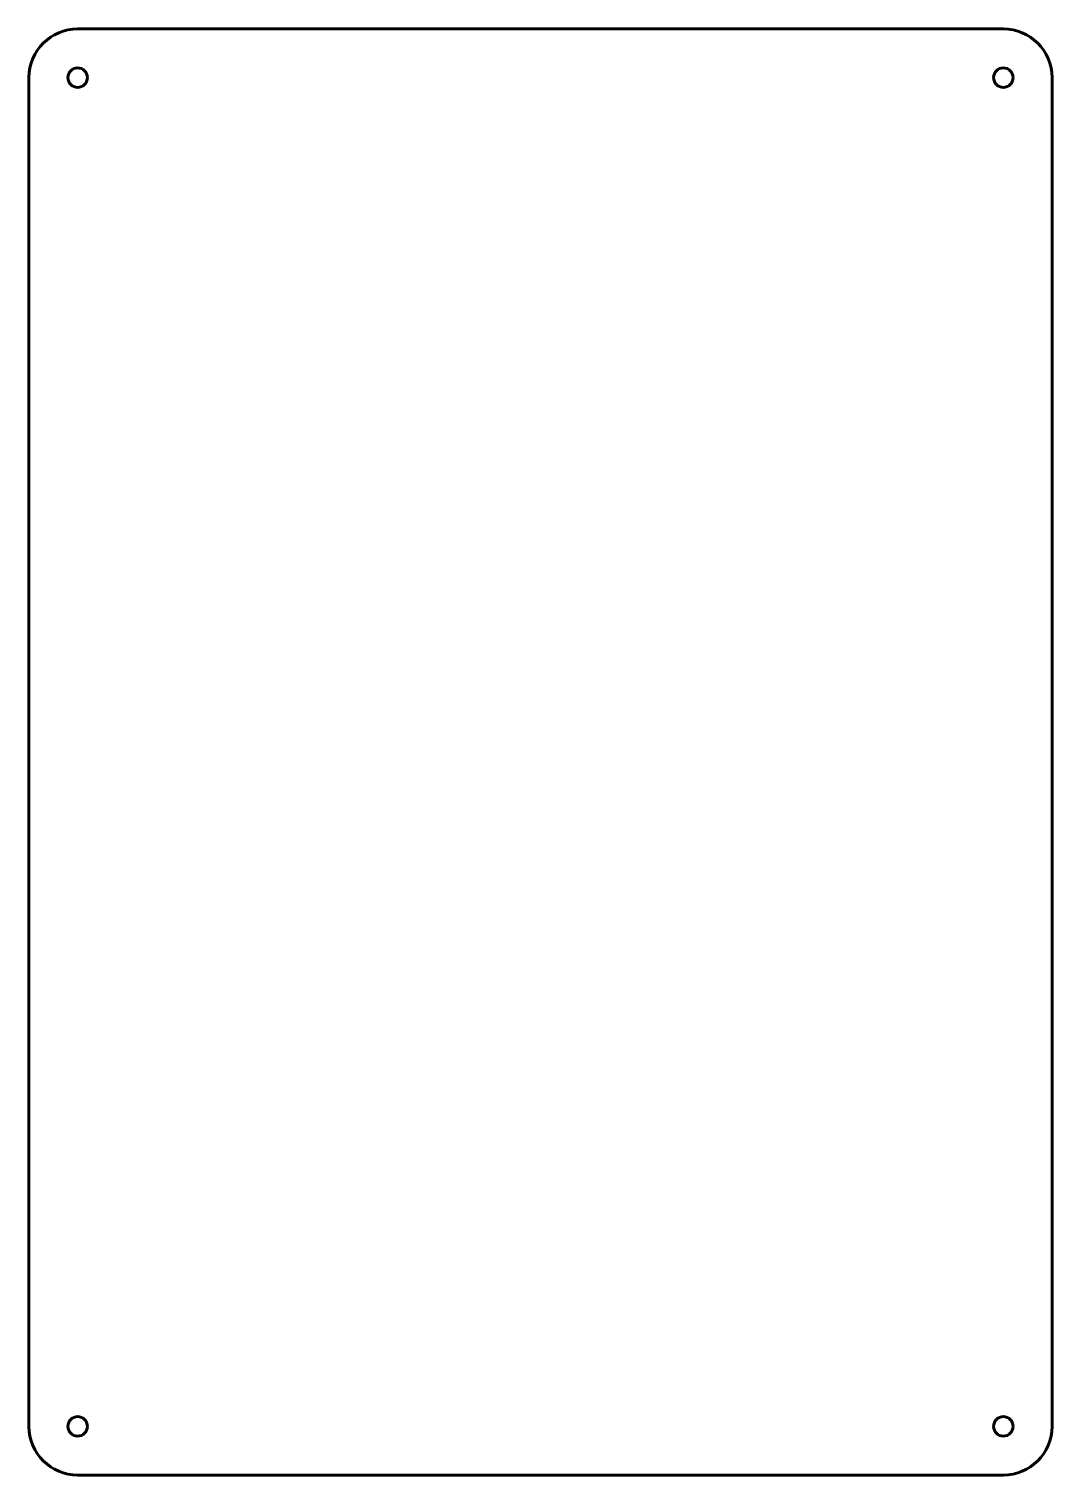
# Model space of a CAD drawing. Header units: millimetres. Extents: x 0 to 210, y 0 to 297.
import ezdxf

# ---------------------------------------------------------------- set-up
doc = ezdxf.new("R2010")
doc.units = ezdxf.units.MM
doc.linetypes.add('K5LT_BASIC', pattern=[0])

msp = doc.modelspace()

# ---------------------------------------------------------------- linework, layer by layer
at = {"color": 143, "linetype": 'K5LT_BASIC', "lineweight": 60, "true_color": 0x33acca}
for points in [[(200, 297), (10, 297)], [(0, 287), (0, 10)], [(210, 10), (210, 287)], [(10, 0), (200, 0)]]:
    msp.add_lwpolyline(points, dxfattribs=at)
for centre in [(10, 287), (200, 287), (10, 10), (200, 10)]:
    msp.add_circle(centre, 2, dxfattribs=at)
for centre, start, end in [((10, 287), 90, 180), ((200, 287), 0, 90), ((10, 10), 180, 270), ((200, 10), 270, 0)]:
    msp.add_arc(centre, 10, start, end, dxfattribs=at)

doc.saveas('drawing.dxf')
